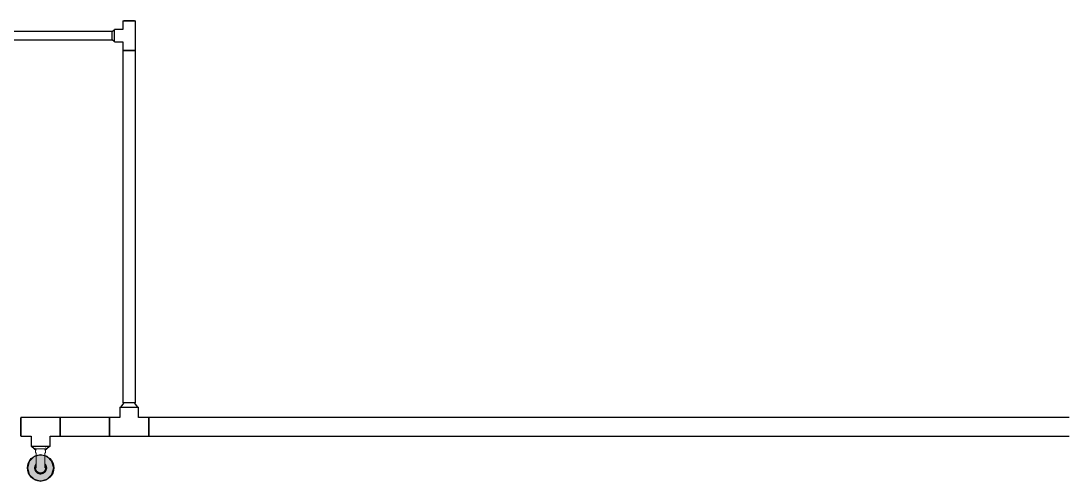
# Model space of a CAD drawing. Header units: inches. Extents: x -3327 to -1, y 8 to 1328.
# Drawn here: x -2439 to -2279.2, y 317.7 to 387.9 of the extents above; entities that cross this region are included whole.
import ezdxf

# ---------------------------------------------------------------- set-up
doc = ezdxf.new("R2010")
doc.units = ezdxf.units.IN
doc.header["$MEASUREMENT"] = 0
doc.layers.add('P-PIPE', color=3, linetype='Continuous', lineweight=9)
doc.layers.add('X - REF - FP', color=7, linetype='Continuous', true_color=0xb90000)

# ---------------------------------------------------------------- blocks, each defined once
blk = doc.blocks.new('Victaulic-VicPress316-Elbow 90-45deg Style P568_P571 - Standard-V6-SECOND LEVEL')
at = {"layer": 'P-PIPE'}
for p, q in [((-387.23, 322.92), (-387.22, 322.92)), ((-388.77, 322.6), (-388.77, 322.18)), ((-388.66, 322.03), (-388.66, 321.14)), ((-387.34, 321.14), (-387.34, 322.03)), ((-387.23, 322.18), (-387.23, 322.6))]:
    blk.add_line(p, q, dxfattribs=at)
at = {"layer": 'P-PIPE', "flags": 128}
for points in [[(-388.77, 322.63), (-388.77, 322.63), (-388.78, 322.63), (-388.78, 322.63), (-388.79, 322.64), (-388.8, 322.64), (-388.8, 322.64), (-388.81, 322.64), (-388.81, 322.64), (-388.82, 322.64), (-388.82, 322.64), (-388.83, 322.65), (-388.83, 322.65), (-388.84, 322.65), (-388.84, 322.66), (-388.85, 322.66), (-388.85, 322.66), (-388.86, 322.67), (-388.86, 322.67), (-388.87, 322.67), (-388.87, 322.68), (-388.87, 322.68), (-388.88, 322.69), (-388.88, 322.69), (-388.89, 322.7), (-388.89, 322.7), (-388.89, 322.71), (-388.89, 322.71), (-388.9, 322.72), (-388.9, 322.72), (-388.9, 322.73)], [(-388.78, 322.92), (-388.78, 322.92), (-388.77, 322.92)], [(-388.76, 322.92), (-388.76, 322.92), (-388.77, 322.92), (-388.77, 322.92), (-388.77, 322.92)], [(-388.77, 322.92), (-388.77, 322.92), (-388.76, 322.92), (-388.76, 322.92)], [(-387.24, 322.92), (-387.24, 322.92), (-387.23, 322.92), (-387.23, 322.92), (-387.23, 322.92)], [(-387.23, 322.92), (-387.23, 322.92), (-387.24, 322.92), (-387.24, 322.92), (-387.24, 322.92)], [(-387.1, 322.72), (-387.1, 322.72), (-387.1, 322.71), (-387.11, 322.71), (-387.11, 322.7), (-387.11, 322.7), (-387.12, 322.69), (-387.12, 322.69), (-387.12, 322.68), (-387.13, 322.68), (-387.13, 322.68), (-387.14, 322.67), (-387.14, 322.67), (-387.14, 322.66), (-387.15, 322.66), (-387.15, 322.66), (-387.16, 322.65), (-387.16, 322.65), (-387.17, 322.65), (-387.17, 322.65), (-387.18, 322.64), (-387.18, 322.64), (-387.19, 322.64), (-387.2, 322.64), (-387.2, 322.64), (-387.21, 322.64), (-387.21, 322.63), (-387.22, 322.63), (-387.22, 322.63), (-387.23, 322.63), (-387.23, 322.63)], [(-388.75, 322.63), (-388.76, 322.63), (-388.76, 322.63), (-388.76, 322.63), (-388.77, 322.63), (-388.77, 322.63), (-388.77, 322.63)], [(-388.77, 322.63), (-388.77, 322.63), (-388.76, 322.63), (-388.76, 322.63), (-388.76, 322.63), (-388.75, 322.63), (-388.74, 322.63), (-388.74, 322.63), (-388.73, 322.63), (-388.72, 322.63), (-388.71, 322.63), (-388.69, 322.63), (-388.68, 322.63), (-388.67, 322.63), (-388.65, 322.63), (-388.63, 322.63), (-388.61, 322.63), (-388.6, 322.63), (-388.58, 322.63), (-388.56, 322.63), (-388.53, 322.63), (-388.51, 322.63), (-388.49, 322.63), (-388.46, 322.63), (-388.44, 322.63), (-388.41, 322.63), (-388.39, 322.63), (-388.36, 322.63), (-388.33, 322.63), (-388.31, 322.63), (-388.28, 322.63), (-388.25, 322.63), (-388.22, 322.63), (-388.19, 322.63), (-388.16, 322.63), (-388.13, 322.63), (-388.1, 322.63), (-388.07, 322.63), (-388.04, 322.63), (-388.02, 322.63)], [(-388.66, 321.96), (-388.67, 321.97), (-388.67, 321.98), (-388.68, 321.98), (-388.69, 321.99), (-388.7, 322), (-388.7, 322.01), (-388.71, 322.02), (-388.72, 322.03), (-388.72, 322.04), (-388.73, 322.04), (-388.73, 322.05), (-388.74, 322.06), (-388.74, 322.07), (-388.75, 322.08), (-388.75, 322.09), (-388.76, 322.1), (-388.76, 322.12), (-388.76, 322.13), (-388.76, 322.14), (-388.76, 322.15), (-388.77, 322.16), (-388.77, 322.17), (-388.77, 322.18), (-388.77, 322.18)], [(-388.66, 321.14), (-388.66, 321.08), (-388.66, 321.02), (-388.66, 320.97), (-388.66, 320.91), (-388.66, 320.86), (-388.66, 320.8), (-388.66, 320.75), (-388.66, 320.7), (-388.66, 320.65), (-388.66, 320.59), (-388.66, 320.54), (-388.66, 320.49), (-388.66, 320.44), (-388.66, 320.4), (-388.66, 320.35), (-388.66, 320.3), (-388.66, 320.26), (-388.66, 320.22), (-388.66, 320.18), (-388.66, 320.14), (-388.66, 320.1), (-388.66, 320.06), (-388.66, 320.03), (-388.66, 319.99), (-388.66, 319.96), (-388.66, 319.93), (-388.66, 319.91), (-388.66, 319.88), (-388.66, 319.86), (-388.66, 319.84), (-388.66, 319.82), (-388.66, 319.8), (-388.66, 319.79), (-388.66, 319.77), (-388.66, 319.76), (-388.66, 319.75), (-388.66, 319.75), (-388.66, 319.74), (-388.66, 319.74), (-388.66, 319.74)], [(-387.97, 322.63), (-387.94, 322.63), (-387.91, 322.63), (-387.88, 322.63), (-387.85, 322.63), (-387.82, 322.63), (-387.79, 322.63), (-387.76, 322.63), (-387.73, 322.63), (-387.7, 322.63), (-387.67, 322.63), (-387.65, 322.63), (-387.62, 322.63), (-387.59, 322.63), (-387.57, 322.63), (-387.54, 322.63), (-387.52, 322.63), (-387.49, 322.63), (-387.47, 322.63), (-387.45, 322.63), (-387.43, 322.63), (-387.41, 322.63), (-387.39, 322.63), (-387.37, 322.63), (-387.36, 322.63), (-387.34, 322.63), (-387.32, 322.63), (-387.31, 322.63), (-387.3, 322.63), (-387.29, 322.63), (-387.28, 322.63), (-387.27, 322.63), (-387.26, 322.63), (-387.25, 322.63), (-387.24, 322.63), (-387.24, 322.63), (-387.24, 322.63), (-387.23, 322.63), (-387.23, 322.63), (-387.23, 322.63)], [(-387.23, 322.18), (-387.23, 322.17), (-387.23, 322.16), (-387.24, 322.15), (-387.24, 322.14), (-387.24, 322.13), (-387.24, 322.12), (-387.24, 322.11), (-387.25, 322.1), (-387.25, 322.09), (-387.26, 322.08), (-387.26, 322.07), (-387.26, 322.06), (-387.27, 322.05), (-387.28, 322.04), (-387.28, 322.03), (-387.29, 322.02), (-387.29, 322.01), (-387.3, 322), (-387.31, 321.99), (-387.32, 321.99), (-387.32, 321.98), (-387.33, 321.97), (-387.34, 321.97), (-387.34, 321.96)], [(-387.34, 319.74), (-387.34, 319.74), (-387.34, 319.75), (-387.34, 319.75), (-387.34, 319.76), (-387.34, 319.77), (-387.34, 319.78), (-387.34, 319.8), (-387.34, 319.81), (-387.34, 319.83), (-387.34, 319.85), (-387.34, 319.88), (-387.34, 319.9), (-387.34, 319.93), (-387.34, 319.96), (-387.34, 319.99), (-387.34, 320.02), (-387.34, 320.05), (-387.34, 320.09), (-387.34, 320.13), (-387.34, 320.17), (-387.34, 320.21), (-387.34, 320.25), (-387.34, 320.29), (-387.34, 320.34), (-387.34, 320.38), (-387.34, 320.43), (-387.34, 320.48), (-387.34, 320.53), (-387.34, 320.58), (-387.34, 320.63), (-387.34, 320.68), (-387.34, 320.74), (-387.34, 320.79), (-387.34, 320.84), (-387.34, 320.9), (-387.34, 320.95), (-387.34, 321.01), (-387.34, 321.07), (-387.34, 321.12), (-387.34, 321.14)], [(-387.23, 322.63), (-387.23, 322.63), (-387.24, 322.63), (-387.24, 322.63), (-387.24, 322.63), (-387.25, 322.63)], [(-388.66, 320.37), (-388.68, 320.35), (-388.7, 320.32), (-388.73, 320.3), (-388.75, 320.27), (-388.77, 320.24), (-388.79, 320.2), (-388.8, 320.17), (-388.82, 320.14), (-388.84, 320.11), (-388.85, 320.07), (-388.86, 320.04), (-388.87, 320), (-388.88, 319.97), (-388.89, 319.93), (-388.9, 319.9), (-388.9, 319.86), (-388.91, 319.83), (-388.91, 319.79), (-388.91, 319.75), (-388.91, 319.72), (-388.91, 319.68), (-388.91, 319.64), (-388.9, 319.61), (-388.9, 319.57), (-388.89, 319.54), (-388.88, 319.5), (-388.87, 319.47), (-388.86, 319.43), (-388.84, 319.4), (-388.83, 319.36), (-388.81, 319.33), (-388.8, 319.3), (-388.78, 319.27), (-388.76, 319.24), (-388.74, 319.21), (-388.72, 319.18), (-388.69, 319.15), (-388.67, 319.12), (-388.64, 319.1), (-388.62, 319.07), (-388.59, 319.05), (-388.56, 319.02), (-388.53, 319), (-388.5, 318.98), (-388.47, 318.96), (-388.44, 318.94), (-388.41, 318.93), (-388.37, 318.91), (-388.34, 318.9), (-388.31, 318.88), (-388.27, 318.87), (-388.24, 318.86), (-388.2, 318.85), (-388.16, 318.85), (-388.13, 318.84), (-388.09, 318.84), (-388.06, 318.83), (-388.02, 318.83), (-388, 318.83)], [(-388.66, 320.13), (-388.68, 320.1), (-388.69, 320.08), (-388.7, 320.05), (-388.71, 320.02), (-388.72, 319.99), (-388.73, 319.96), (-388.74, 319.93), (-388.75, 319.9), (-388.76, 319.87), (-388.76, 319.84), (-388.76, 319.81), (-388.77, 319.78), (-388.77, 319.75), (-388.77, 319.72), (-388.76, 319.69), (-388.76, 319.66), (-388.76, 319.63), (-388.75, 319.6), (-388.75, 319.57), (-388.74, 319.54), (-388.73, 319.51), (-388.72, 319.48), (-388.71, 319.45), (-388.7, 319.42), (-388.68, 319.4), (-388.67, 319.37), (-388.65, 319.34), (-388.64, 319.32), (-388.62, 319.29), (-388.6, 319.27), (-388.58, 319.24), (-388.56, 319.22), (-388.54, 319.2), (-388.52, 319.18), (-388.49, 319.16), (-388.47, 319.14), (-388.45, 319.12), (-388.42, 319.1), (-388.4, 319.09), (-388.37, 319.07), (-388.34, 319.06), (-388.31, 319.04), (-388.29, 319.03), (-388.26, 319.02), (-388.23, 319.01), (-388.2, 319), (-388.17, 319), (-388.14, 318.99), (-388.11, 318.98), (-388.08, 318.98), (-388.05, 318.98), (-388.02, 318.98), (-388, 318.98)], [(-388, 318.83), (-387.96, 318.83), (-387.93, 318.83), (-387.89, 318.84), (-387.85, 318.84), (-387.82, 318.85), (-387.78, 318.86), (-387.75, 318.87), (-387.71, 318.88), (-387.68, 318.89), (-387.64, 318.9), (-387.61, 318.92), (-387.58, 318.93), (-387.55, 318.95), (-387.52, 318.97), (-387.49, 318.99), (-387.46, 319.01), (-387.43, 319.03), (-387.4, 319.06), (-387.37, 319.08), (-387.35, 319.11), (-387.32, 319.13), (-387.3, 319.16), (-387.27, 319.19), (-387.25, 319.22), (-387.23, 319.25), (-387.21, 319.28), (-387.2, 319.31), (-387.18, 319.35), (-387.16, 319.38), (-387.15, 319.41), (-387.14, 319.45), (-387.13, 319.48), (-387.12, 319.52), (-387.11, 319.55), (-387.1, 319.59), (-387.1, 319.62), (-387.09, 319.66), (-387.09, 319.7), (-387.09, 319.73), (-387.09, 319.77), (-387.09, 319.81), (-387.09, 319.84), (-387.1, 319.88), (-387.1, 319.91), (-387.11, 319.95), (-387.12, 319.99), (-387.13, 320.02), (-387.14, 320.05), (-387.16, 320.09), (-387.17, 320.12), (-387.19, 320.16), (-387.2, 320.19), (-387.22, 320.22), (-387.24, 320.25), (-387.26, 320.28), (-387.28, 320.31), (-387.31, 320.34), (-387.33, 320.36)], [(-388, 318.98), (-387.97, 318.98), (-387.94, 318.98), (-387.91, 318.98), (-387.88, 318.99), (-387.85, 318.99), (-387.82, 319), (-387.79, 319.01), (-387.76, 319.02), (-387.73, 319.03), (-387.7, 319.04), (-387.67, 319.05), (-387.65, 319.06), (-387.62, 319.08), (-387.59, 319.09), (-387.57, 319.11), (-387.54, 319.13), (-387.52, 319.15), (-387.49, 319.17), (-387.47, 319.19), (-387.45, 319.21), (-387.43, 319.23), (-387.41, 319.25), (-387.39, 319.28), (-387.37, 319.3), (-387.36, 319.33), (-387.34, 319.35), (-387.32, 319.38), (-387.31, 319.41), (-387.3, 319.44), (-387.29, 319.47), (-387.28, 319.49), (-387.27, 319.52), (-387.26, 319.55), (-387.25, 319.58), (-387.24, 319.61), (-387.24, 319.64), (-387.24, 319.67), (-387.23, 319.7), (-387.23, 319.73), (-387.23, 319.77), (-387.24, 319.8), (-387.24, 319.83), (-387.24, 319.86), (-387.25, 319.89), (-387.25, 319.92), (-387.26, 319.95), (-387.27, 319.98), (-387.28, 320.01), (-387.29, 320.03), (-387.3, 320.06), (-387.32, 320.09), (-387.33, 320.12), (-387.34, 320.14)]]:
    blk.add_lwpolyline(points, dxfattribs=at)

msp = doc.modelspace()

# ---------------------------------------------------------------- hatches: boundary and pattern name
at = {"layer": 'X - REF - FP'}
msp.add_hatch(color=256, dxfattribs=at).paths.add_polyline_path([(-2436, 317.74), (-2435, 318.01), (-2434.27, 318.74), (-2434, 319.74), (-2434.27, 320.74), (-2435, 321.47), (-2436, 321.74), (-2437, 321.47), (-2437.73, 320.74), (-2438, 319.74), (-2437.73, 318.74), (-2437, 318.01)], flags=0)
h = msp.add_hatch(color=256, dxfattribs=at)
edge = h.paths.add_edge_path(flags=0)
edge.add_arc((-2436, 319.74), 2, 0, 360)

# ---------------------------------------------------------------- linework, layer by layer
for p, q in [((-2423.45, 387.88), (-2423.45, 386.59)), ((-2423.45, 387.88), (-2421.55, 387.88)), ((-2423.17, 387.88), (-2423.32, 387.88)), ((-2422.98, 387.88), (-2423.17, 387.88)), ((-2422.75, 387.88), (-2422.97, 387.88)), ((-2422.25, 387.88), (-2422.75, 387.88)), ((-2422.03, 387.88), (-2422.25, 387.88)), ((-2421.83, 387.88), (-2422.02, 387.88)), ((-2421.68, 387.88), (-2421.83, 387.88)), ((-2421.55, 383.39), (-2421.55, 387.88)), ((-2425.15, 386.29), (-2457, 386.29)), ((-2424.74, 386.45), (-2425.15, 386.2)), ((-2425.15, 386.29), (-2425.15, 384.98)), ((-2425.15, 385.07), (-2424.74, 384.82)), ((-2423.45, 386.59), (-2424.74, 386.59)), ((-2424.74, 384.68), (-2424.74, 386.59)), ((-2457, 384.98), (-2425.15, 384.98)), ((-2424.74, 384.68), (-2423.45, 384.68)), ((-2423.45, 384.68), (-2423.45, 383.39)), ((-2423.45, 383.39), (-2423.45, 329.65)), ((-2421.55, 383.39), (-2423.45, 383.39)), ((-2423.32, 383.39), (-2423.17, 383.39)), ((-2423.17, 383.39), (-2422.98, 383.39)), ((-2422.97, 383.39), (-2422.75, 383.39)), ((-2422.75, 383.39), (-2422.25, 383.39)), ((-2422.25, 383.39), (-2422.03, 383.39)), ((-2422.02, 383.39), (-2421.83, 383.39)), ((-2421.83, 383.39), (-2421.68, 383.39)), ((-2421.55, 329.65), (-2421.55, 383.39)), ((-2423.31, 329.65), (-2423.81, 328.99)), ((-2421.55, 329.65), (-2423.45, 329.65)), ((-2421.19, 328.99), (-2421.69, 329.65)), ((-2423.94, 328.99), (-2423.94, 327.44)), ((-2423.94, 328.99), (-2421.06, 328.99)), ((-2421.06, 327.44), (-2421.06, 328.99)), ((-2433.01, 327.44), (-2438.99, 327.44)), ((-2438.99, 327.44), (-2438.99, 325.28)), ((-2438.99, 327.25), (-2438.99, 327.39)), ((-2438.99, 327.02), (-2438.99, 327.24)), ((-2438.99, 326.72), (-2438.99, 327.02)), ((-2438.99, 326.37), (-2438.99, 326.72)), ((-2438.99, 325.63), (-2438.99, 326.37)), ((-2425.49, 327.44), (-2433.01, 327.44)), ((-2433.01, 325.28), (-2433.01, 327.44)), ((-2433.01, 327.39), (-2433.01, 327.25)), ((-2433.01, 327.24), (-2433.01, 327.02)), ((-2433.01, 327.02), (-2433.01, 326.72)), ((-2433.01, 326.72), (-2433.01, 326.37)), ((-2433.01, 326.37), (-2433.01, 325.63)), ((-2423.94, 327.44), (-2425.49, 327.44)), ((-2425.49, 327.44), (-2425.49, 326.72)), ((-2425.49, 327.25), (-2425.49, 327.39)), ((-2425.49, 327.02), (-2425.49, 327.24)), ((-2425.49, 326.72), (-2425.49, 327.02)), ((-2425.49, 326.37), (-2425.49, 326.72)), ((-2425.49, 326.72), (-2425.49, 324.56)), ((-2425.49, 325.63), (-2425.49, 326.37)), ((-2419.51, 327.44), (-2421.06, 327.44)), ((-2279.24, 327.44), (-2419.51, 327.44)), ((-2419.51, 326.72), (-2419.51, 327.44)), ((-2419.51, 327.39), (-2419.51, 327.25)), ((-2419.51, 327.24), (-2419.51, 327.02)), ((-2419.51, 327.02), (-2419.51, 326.72)), ((-2419.51, 324.56), (-2419.51, 326.72)), ((-2419.51, 326.72), (-2419.51, 326.37)), ((-2419.51, 326.37), (-2419.51, 325.63)), ((-2438.99, 325.28), (-2438.99, 325.63)), ((-2438.99, 324.98), (-2438.99, 325.28)), ((-2438.99, 325.28), (-2438.99, 324.56)), ((-2438.99, 324.76), (-2438.99, 324.98)), ((-2438.99, 324.61), (-2438.99, 324.75)), ((-2438.99, 324.56), (-2437.44, 324.56)), ((-2437.44, 324.56), (-2437.44, 323.01)), ((-2434.56, 324.56), (-2433.01, 324.56)), ((-2434.56, 323.01), (-2434.56, 324.56)), ((-2433.01, 325.63), (-2433.01, 325.28)), ((-2433.01, 324.56), (-2433.01, 325.28)), ((-2433.01, 325.28), (-2433.01, 324.98)), ((-2433.01, 324.98), (-2433.01, 324.76)), ((-2433.01, 324.75), (-2433.01, 324.61)), ((-2433.01, 324.56), (-2425.49, 324.56)), ((-2425.49, 325.28), (-2425.49, 325.63)), ((-2425.49, 324.98), (-2425.49, 325.28)), ((-2425.49, 324.76), (-2425.49, 324.98)), ((-2425.49, 324.61), (-2425.49, 324.75)), ((-2425.49, 324.56), (-2419.51, 324.56)), ((-2419.51, 325.63), (-2419.51, 325.28)), ((-2419.51, 325.28), (-2419.51, 324.98)), ((-2419.51, 324.98), (-2419.51, 324.76)), ((-2419.51, 324.75), (-2419.51, 324.61)), ((-2419.51, 324.56), (-2279.24, 324.56)), ((-2434.56, 323.01), (-2437.44, 323.01)), ((-2437.31, 323.01), (-2436.65, 322.43)), ((-2435.35, 322.43), (-2434.69, 323.01)), ((-2437, 321.47), (-2437.73, 320.74)), ((-2436, 321.74), (-2437, 321.47)), ((-2435, 321.47), (-2436, 321.74)), ((-2434.27, 320.74), (-2435, 321.47)), ((-2437.73, 320.74), (-2438, 319.74)), ((-2438, 319.74), (-2437.73, 318.74)), ((-2437, 319.74), (-2436.74, 319.74)), ((-2435.26, 319.74), (-2435, 319.74)), ((-2434, 319.74), (-2434.27, 320.74)), ((-2434.27, 318.74), (-2434, 319.74)), ((-2437.73, 318.74), (-2437, 318.01)), ((-2437, 318.01), (-2436, 317.74)), ((-2436, 318.74), (-2436, 319.01)), ((-2436, 317.74), (-2435, 318.01)), ((-2435, 318.01), (-2434.27, 318.74))]:
    msp.add_line(p, q, dxfattribs=at)
msp.add_circle((-2436, 319.74), 2, dxfattribs=at)

# ---------------------------------------------------------------- block references
msp.add_blockref('Victaulic-VicPress316-Elbow 90-45deg Style P568_P571 - Standard-V6-SECOND LEVEL', (-2048, 0), dxfattribs=at)

doc.saveas('drawing.dxf')
